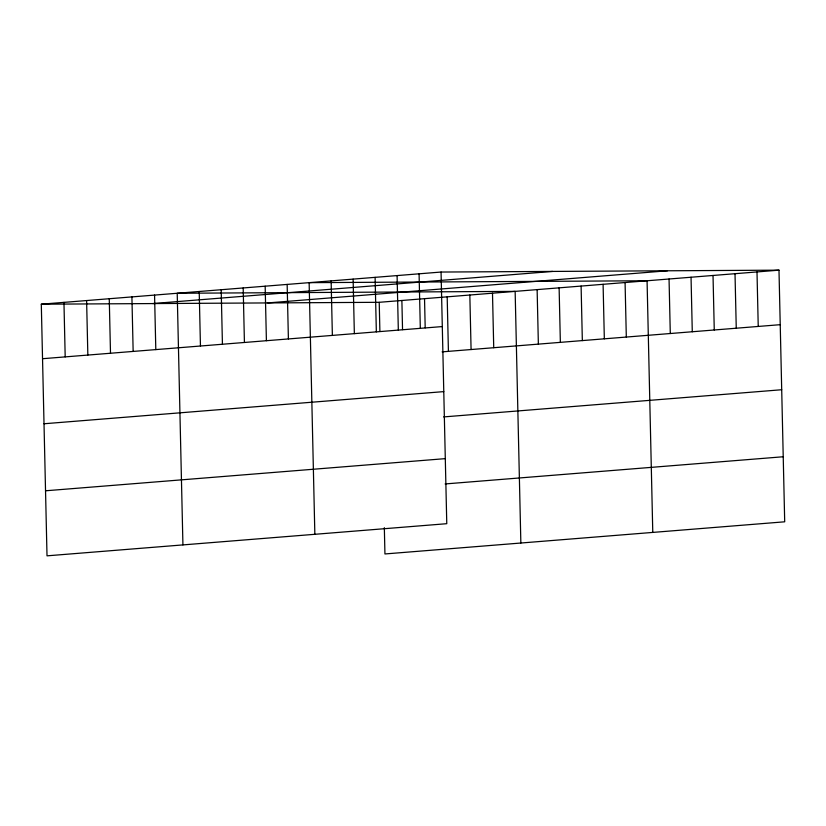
<?xml version="1.0" encoding="UTF-8"?>
<svg xmlns="http://www.w3.org/2000/svg" width="826" height="826" viewBox="0 0 826 826"><rect width="100%" height="100%" fill="white"/><g stroke="black" fill="none" stroke-linecap="round" stroke-linejoin="round"><path stroke-width="1.24" d="M441.063 272.043L446.773 523.694L47.01 555.836L41.3 304.195L441.063 272.043L778.99 270.164L784.7 521.805L384.937 553.957L384.338 527.68M152.81 303.565L552.584 271.424M267.707 302.935L667.48 270.783M41.3 304.195L379.227 302.306L778.99 270.164M42.539 358.711L442.302 326.569M442.127 351.866L780.229 324.68M44.015 423.759L443.779 391.617M443.603 416.923L781.706 389.738M45.533 490.789L445.307 458.636M445.121 483.943L783.224 456.757M756.998 271.93L758.237 326.456M735.016 273.705L736.255 328.221M713.024 275.471L714.263 329.987M691.042 277.237L692.281 331.753M669.05 279.002L670.289 333.528M652.777 532.419L647.068 280.768L309.141 282.657L314.851 534.298M625.075 282.544L626.314 337.06M603.094 284.309L604.333 338.825M581.101 286.075L582.34 340.601M559.119 287.84L560.358 342.367M537.127 289.616L538.366 344.132M520.855 543.023L515.145 291.382L177.218 293.261L182.928 544.902M492.492 293.199L493.731 347.725M469.839 295.027L471.078 349.543M447.186 296.844L448.415 351.36M424.533 298.671L425.194 327.829M419.081 273.809L420.32 328.335M401.88 300.488L402.541 329.646M397.089 275.585L398.328 330.101M379.227 302.306L379.888 331.474M375.107 277.35L376.346 331.866M353.115 279.116L354.354 333.632M331.133 280.881L332.372 335.408M287.159 284.423L288.398 338.939M265.167 286.188L266.406 340.704M243.185 287.954L244.424 342.48M221.192 289.73L222.431 344.246M199.211 291.495L200.45 346.011M154.565 295.078L155.804 349.605M131.912 296.906L133.151 351.422M109.259 298.723L110.498 353.249M86.606 300.55L87.845 355.066M63.953 302.368L65.192 356.884"/></g></svg>
